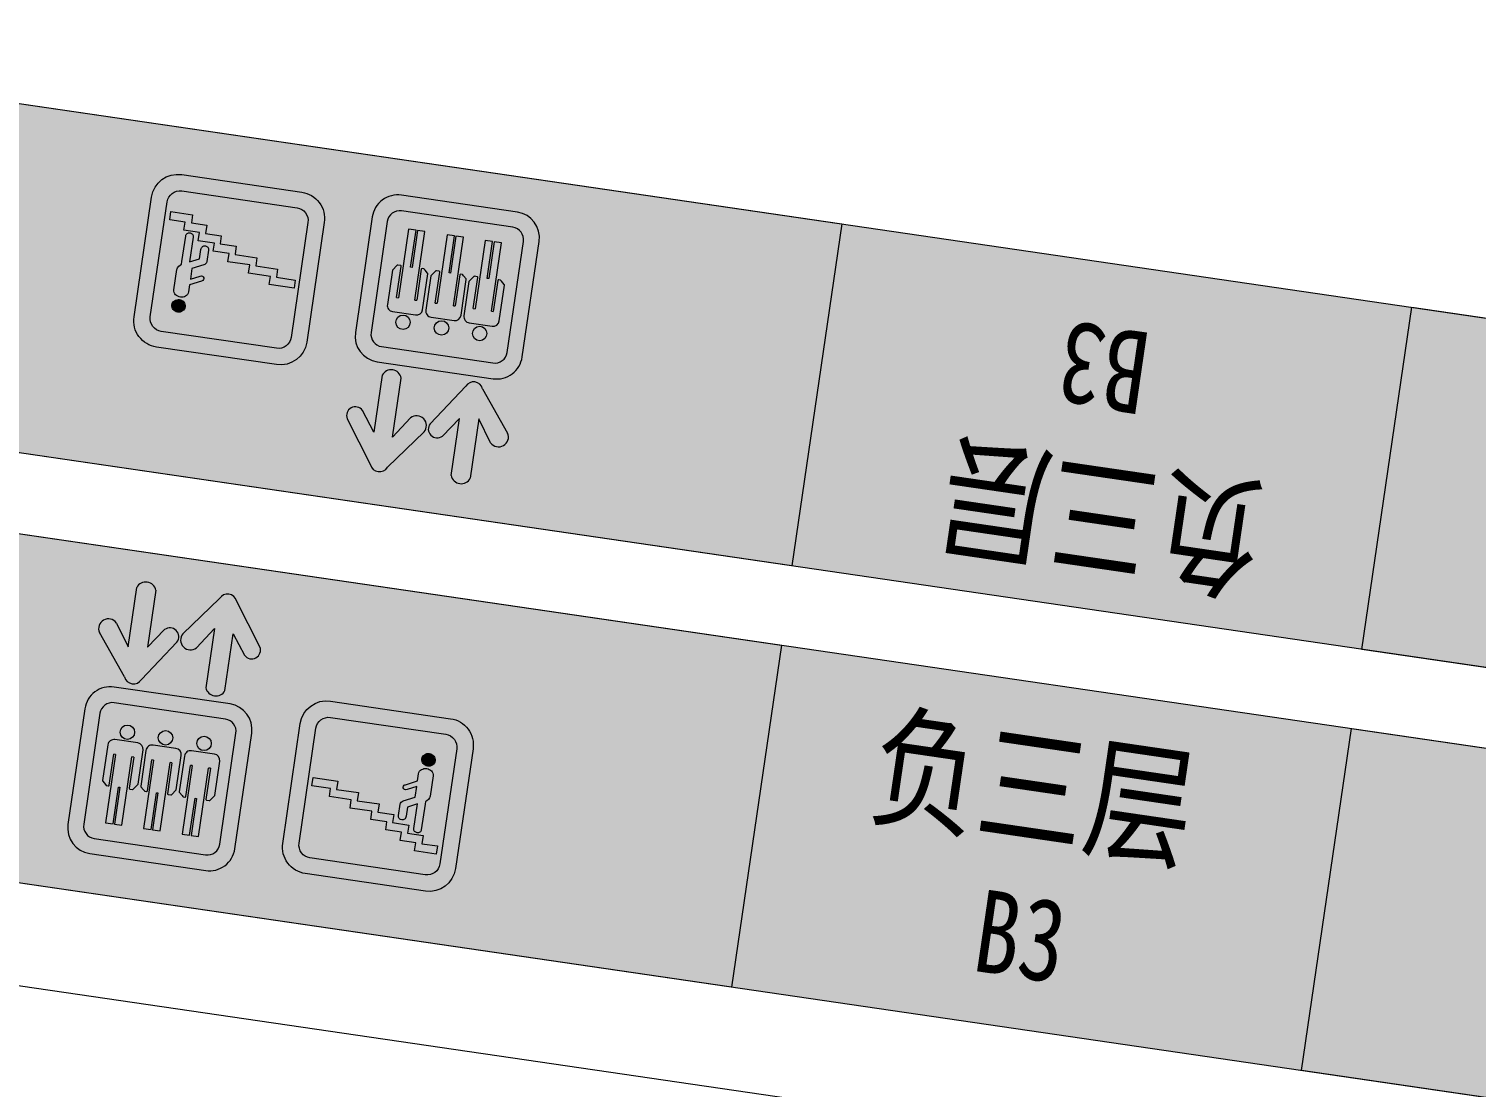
# Model space of a CAD drawing. Header units: inches. Extents: x -414268 to 632271, y -366004 to 318730.
# Drawn here: x 183890 to 198749, y 91604 to 102464 of the extents above; entities that cross this region are included whole.
import ezdxf

# ---------------------------------------------------------------- set-up
doc = ezdxf.new("R2010")
doc.units = ezdxf.units.IN
doc.header["$LTSCALE"] = 1200
doc.header["$MEASUREMENT"] = 0
doc.layers.get('0').update_dxf_attribs({"linetype": 'CONTINUOUS', "lineweight": 0})
doc.layers.add('0--灯箱字(黄底黑字)', color=7, linetype='CONTINUOUS', lineweight=0)
doc.layers.add('0-增加车位', color=6, linetype='CONTINUOUS', lineweight=0)
doc.layers.add('0-栋牌字体', color=7, linetype='CONTINUOUS', lineweight=0, true_color=0xf7f7f7)
doc.styles.add('-宋体', font='', dxfattribs={"width": 0.8})
doc.styles.get('-宋体').set_extended_font_data('SimSun')

# ---------------------------------------------------------------- blocks, each defined once
blk = doc.blocks.new('A$C27BC456A')
blk.add_hatch(color=250).paths.add_polyline_path([(14884.73986124818, 112855.557986891), (14884.7398612483, 114955.557986891), (8329.665222129555, 114955.557986891), (8329.665222129554, 112855.5579868909)])
at = {"color": 250}
blk.add_lwpolyline([(8329.665222129552, 114955.557986891), (14884.73986124829, 114955.557986891), (14884.73986124818, 112855.557986891), (8329.665222129552, 112855.5579868909), (8329.665222129552, 114955.557986891)], dxfattribs=at)
blk = doc.blocks.new('A$C744A17C1')
at = {"true_color": 0xf7f7f7}
h = blk.add_hatch(color=7, dxfattribs=at)
edge = h.paths.add_edge_path()
edge.add_line((-3036.027967695962, 95700.69936638275), (-4282.504917986342, 95700.6993662884))
edge.add_arc((-4282.504917992475, 95427.42636630207), 273.2729999863368, 89.999999998714, 180.0000000033805)
edge.add_line((-4555.777917978819, 95427.42636628594), (-4555.777917813975, 94185.20778836703))
edge.add_arc((-4282.504917798803, 94185.20778839014), 273.2730000151723, 180.000000004845, 269.9999999973897)
edge.add_line((-4282.504917811253, 93911.93478837497), (-3036.027967662085, 93911.93478839874))
edge.add_arc((-3036.027967657114, 94185.20778838589), 273.2729999871517, 269.9999999989579, 360.000000003228)
edge.add_line((-2762.754967669956, 94185.20778840128), (-2762.754967693822, 95427.42636646118))
edge.add_arc((-3036.027967666832, 95427.42636640974), 273.27299997301, 1.078538077006223e-08, 90.00000000610757)
edge = h.paths.add_edge_path(flags=16)
edge.add_line((-3060.870968115632, 95535.07936645439), (-4257.661918124184, 95535.07936650218))
edge.add_arc((-4257.661918121812, 95402.58336650326), 132.4959999989223, 90.00000000102573, 180.0000000010257)
edge.add_line((-4390.157918120734, 95402.58336650088), (-4390.157917956356, 94210.05078851104))
edge.add_arc((-4257.661917951628, 94210.05078851951), 132.4960000047276, 180.0000000036624, 269.9999999983266)
edge.add_line((-4257.661917955498, 94077.55478851478), (-3060.870967947179, 94077.55478853764))
edge.add_arc((-3060.870967934181, 94210.05078852108), 132.4959999834391, 269.9999999943792, 360.0000000077086)
edge.add_line((-2928.374967950745, 94210.05078853891), (-2928.374968114891, 95402.5833664582))
edge.add_arc((-3060.870968122284, 95402.58336644698), 132.4960000073929, 4.851705143038884e-09, 89.99999999712362)
for points in [[(-4105.775307702483, 95185.59901780682), (-4093.191785995499, 95189.3268348336), (-4081.094827414956, 95195.37593573614), (-4070.936258183443, 95203.2804008755), (-4062.716157831484, 95213.04030111353), (-4056.434022755828, 95224.1912299039), (-4052.08934933634, 95236.26885156211), (-4051.135041708476, 95249.73601779382), (-4052.116755634663, 95262.73681229903), (-4056.486909276806, 95275.26976579314), (-4062.791662051925, 95285.94331290413), (-4071.031959299231, 95295.68616647439), (-4081.207323937677, 95304.03394962067), (-4093.316810593125, 95310.05796103626), (-4105.908036448644, 95313.759728508), (-4119.465126179974, 95315.13875723894), (-4133.503442684887, 95313.7311628082), (-4146.086937904591, 95310.0033170796), (-4157.699789472972, 95303.95473898912), (-4167.857881605858, 95295.58589573058), (-4176.07797313435, 95285.82602378237), (-4182.360594149213, 95275.13944482138), (-4186.704781629727, 95262.5974733338), (-4188.143691014964, 95249.59416268383), (-4186.677366507938, 95236.12948444439), (-4182.307698770659, 95224.06089506189), (-4176.002468914026, 95212.92301254108), (-4167.76218049007, 95203.18015842151), (-4157.587301790831, 95195.29673952419), (-4145.961922130198, 95189.27220515917), (-4133.370705098263, 95185.57043713813), (-4119.329499548534, 95184.19193190591)], [(-4150.11990238633, 94529.42519890532), (-4149.627119381796, 94521.06739443877), (-4147.198756577098, 94513.64028296362), (-4143.319000463234, 94507.14339838475), (-4138.471931530861, 94501.57620250923), (-4125.87734835525, 94494.62397167491), (-4111.351055108826, 94492.31724702398), (-4097.313692784286, 94494.65355498373), (-4091.022925867466, 94497.44615649544), (-4084.733546061092, 94501.63183647174), (-4079.89801569574, 94507.2090675378), (-4076.03173301369, 94513.71398120295), (-4074.102912004921, 94521.14558704928), (-4073.143780433107, 94529.96923974363), (-4073.409211437916, 94786.29070426736), (-3975.566005341127, 94739.02821416727), (-3975.466443319223, 94642.90766297959), (-3974.488086713245, 94633.15731810404), (-3972.058778551756, 94624.80149255057), (-3968.178068257752, 94617.3759077636), (-3962.846874666517, 94611.80920641035), (-3957.032519419794, 94607.17172890124), (-3950.735444288468, 94603.92778070834), (-3936.208673960762, 94601.1567060907), (-3922.171329299919, 94603.4930145998), (-3915.880527055357, 94606.2856162488), (-3910.075784334331, 94610.93515125757), (-3904.75565221149, 94616.04852715385), (-3900.890314869001, 94623.48214061509), (-3898.477828618838, 94631.37860536999), (-3897.519191809697, 94640.66660789371), (-3897.638941903831, 94756.28987031762), (-3899.589391086716, 94769.75402574499), (-3904.925876862952, 94780.42857604545), (-3913.164742831723, 94788.77836625729), (-3922.213472441188, 94794.70326598715), (-3922.369446171797, 94794.80538847725), (-4039.101889754296, 94849.94229390075), (-4039.217787765549, 94961.8507568656), (-3945.249063278898, 94915.97730225985), (-3931.689579247963, 94912.27652424466), (-3920.071903735632, 94913.68161695023), (-3910.87873896258, 94918.79899297009), (-3904.593228902901, 94926.69948613836), (-3902.181714496808, 94935.52465123867), (-3903.644699364901, 94945.7388518333), (-3910.432604954694, 94955.48318951971), (-3915.27822494437, 94959.65733535777), (-3922.059884152026, 94963.36512443822), (-4039.278855550569, 95020.8232700668), (-4039.351956630824, 95091.40453202384), (-4040.820693118498, 95107.19094595194), (-4045.67544851813, 95120.18775516514), (-4052.949404808227, 95131.78898377655), (-4062.641139533138, 95140.60162528208), (-4073.783825813676, 95148.01970503082), (-4086.376951205893, 95153.57888623964), (-4100.41957921104, 95156.35044109734), (-4113.976686623646, 95157.7294554087), (-4128.015453705215, 95156.78622522691), (-4141.567728333292, 95153.52173987115), (-4154.633934597136, 95148.40033557524), (-4165.761698503164, 95141.42355248562), (-4175.434667611378, 95132.12651809816), (-4182.685078526265, 95120.97459971393), (-4187.997029419406, 95107.96727520748), (-4189.917695685872, 95092.64169136254), (-4189.701767394668, 94884.14834125085), (-4188.722924849484, 94873.93363212637), (-4186.29220309027, 94864.1847850999), (-4176.591818860266, 94847.0138444682), (-4163.989522695891, 94832.63200043356), (-4150.422369861859, 94821.5016373705), (-4150.394362782827, 94794.4670060108)]]:
    blk.add_hatch(color=256).paths.add_polyline_path(points)
blk.add_hatch(color=7, dxfattribs=at).paths.add_polyline_path([(-2972.607069589547, 94898.53414615076), (-3229.479971812805, 94898.09719255501), (-3229.336110325414, 94813.51894278088), (-3456.396698841709, 94813.13270141499), (-3456.252740901196, 94728.50382023354), (-3683.313339790911, 94728.1176065724), (-3683.169383667991, 94643.48864204493), (-3848.535635771113, 94643.20729399307), (-3848.391651262064, 94558.5783851212), (-4015.984025353682, 94558.29326713439), (-4015.840079232818, 94473.66434005648), (-4177.145826940774, 94473.38992084307), (-4177.00158715609, 94388.58852501128), (-4337.63411603251, 94388.31524484028), (-4337.488947727485, 94302.96531869122), (-4112.581915430259, 94304.06890598805), (-4112.725865504006, 94388.69787000655), (-3952.093359518447, 94388.9711473679), (-3952.23760118545, 94473.77254055717), (-3789.097450235975, 94474.05003136786), (-3789.24139829434, 94558.67899535972), (-3621.331052389462, 94558.96459933165), (-3621.462747673038, 94636.38460403035), (-3621.475010367576, 94643.59356330667), (-3394.41441148764, 94643.97972189655), (-3394.55836834677, 94728.60868587349), (-3167.497770679998, 94728.99490008186), (-3167.619749095524, 94813.62389573664), (-2972.62380450021, 94813.90494948352)])
at = {"color": 7, "lineweight": 0, "ltscale": 5, "true_color": 0xf7f7f7}
for points in [[(-3036.027967695962, 95700.69936638275), (-4282.504917986342, 95700.6993662884, 0.4142135623969432), (-4555.777917978819, 95427.42636628594), (-4555.777917813975, 94185.20778836703, 0.4142135623349744), (-4282.504917811253, 93911.93478837497), (-3036.027967662085, 93911.93478839874, 0.4142135623949164), (-2762.754967669956, 94185.20778840128), (-2762.754967693822, 95427.42636646118, 0.4142135623491799)], [(-3060.870968115632, 95535.07936645439), (-4257.661918124184, 95535.07936650218, 0.414213562373095), (-4390.157918120734, 95402.58336650088), (-4390.157917956356, 94210.05078851104, 0.4142135623458187), (-4257.661917955498, 94077.55478851478), (-3060.870967947179, 94077.55478853764, 0.4142135624412422), (-2928.374967950745, 94210.05078853891), (-2928.374968114891, 95402.5833664582, 0.4142135623336186)]]:
    blk.add_lwpolyline(points, format="xyb", close=True, dxfattribs=at)
at = {"color": 7, "true_color": 0xf7f7f7}
blk.add_lwpolyline([(-2972.479819925153, 94813.90515701298), (-2972.607069589547, 94898.53414615076), (-3229.479971812805, 94898.09719255501), (-3229.336110325414, 94813.51894278088), (-3456.396698841709, 94813.13270141499), (-3456.252740901196, 94728.50382023354), (-3683.313339790911, 94728.1176065724), (-3683.169383667991, 94643.48864204493), (-3848.535635771113, 94643.20729399307), (-3848.391651262064, 94558.5783851212), (-4015.984025353682, 94558.29326713439), (-4015.840079232818, 94473.66434005648), (-4177.145826940774, 94473.38992084307), (-4177.00158715609, 94388.58852501128), (-4337.63411603251, 94388.31524484028), (-4337.488947727485, 94302.96531869122), (-4112.581915430259, 94304.06890598805), (-4112.725865504006, 94388.69787000655), (-3952.093359518447, 94388.9711473679), (-3952.23760118545, 94473.77254055717), (-3789.097450235975, 94474.05003136786), (-3789.24139829434, 94558.67899535972), (-3621.331052389462, 94558.96459933165), (-3621.462747673038, 94636.38460403035), (-3621.475010367576, 94643.59356330667), (-3394.41441148764, 94643.97972189655), (-3394.55836834677, 94728.60868587349), (-3167.497770679998, 94728.99490008186), (-3167.619749095524, 94813.62389573664), (-2972.62380450021, 94813.90494948352), (-2972.607069589547, 94898.53414615075)], dxfattribs=at)
at = {"layer": '0-栋牌字体', "linetype": 'ByBlock'}
for points in [[(-4105.775307702483, 95185.59901780682), (-4093.191785995499, 95189.3268348336), (-4081.094827414956, 95195.37593573614), (-4070.936258183443, 95203.2804008755), (-4062.716157831484, 95213.04030111353), (-4056.434022755828, 95224.1912299039), (-4052.08934933634, 95236.26885156211), (-4051.135041708476, 95249.73601779382), (-4052.116755634663, 95262.73681229903), (-4056.486909276806, 95275.26976579314), (-4062.791662051925, 95285.94331290413), (-4071.031959299231, 95295.68616647439), (-4081.207323937677, 95304.03394962067), (-4093.316810593125, 95310.05796103626), (-4105.908036448644, 95313.759728508), (-4119.465126179974, 95315.13875723894), (-4133.503442684887, 95313.7311628082), (-4146.086937904591, 95310.0033170796), (-4157.699789472972, 95303.95473898912), (-4167.857881605858, 95295.58589573058), (-4176.07797313435, 95285.82602378237), (-4182.360594149213, 95275.13944482138), (-4186.704781629727, 95262.5974733338), (-4188.143691014964, 95249.59416268383), (-4186.677366507938, 95236.12948444439), (-4182.307698770659, 95224.06089506189), (-4176.002468914026, 95212.92301254108), (-4167.76218049007, 95203.18015842151), (-4157.587301790831, 95195.29673952419), (-4145.961922130198, 95189.27220515917), (-4133.370705098263, 95185.57043713813), (-4119.329499548534, 95184.19193190591)], [(-4150.11990238633, 94529.42519890532), (-4149.627119381796, 94521.06739443877), (-4147.198756577098, 94513.64028296362), (-4143.319000463234, 94507.14339838475), (-4138.471931530861, 94501.57620250923), (-4125.87734835525, 94494.62397167491), (-4111.351055108826, 94492.31724702398), (-4097.313692784286, 94494.65355498373), (-4091.022925867466, 94497.44615649544), (-4084.733546061092, 94501.63183647174), (-4079.89801569574, 94507.2090675378), (-4076.03173301369, 94513.71398120295), (-4074.102912004921, 94521.14558704928), (-4073.143780433107, 94529.96923974363), (-4073.409211437916, 94786.29070426736), (-3975.566005341127, 94739.02821416727), (-3975.466443319223, 94642.90766297959), (-3974.488086713245, 94633.15731810404), (-3972.058778551756, 94624.80149255057), (-3968.178068257752, 94617.3759077636), (-3962.846874666517, 94611.80920641035), (-3957.032519419794, 94607.17172890124), (-3950.735444288468, 94603.92778070834), (-3936.208673960762, 94601.1567060907), (-3922.171329299919, 94603.4930145998), (-3915.880527055357, 94606.2856162488), (-3910.075784334331, 94610.93515125757), (-3904.75565221149, 94616.04852715385), (-3900.890314869001, 94623.48214061509), (-3898.477828618838, 94631.37860536999), (-3897.519191809697, 94640.66660789371), (-3897.638941903831, 94756.28987031762), (-3899.589391086716, 94769.75402574499), (-3904.925876862952, 94780.42857604545), (-3913.164742831723, 94788.77836625729), (-3922.213472441188, 94794.70326598715), (-3922.369446171797, 94794.80538847725), (-4039.101889754296, 94849.94229390075), (-4039.217787765549, 94961.8507568656), (-3945.249063278898, 94915.97730225985), (-3931.689579247963, 94912.27652424466), (-3920.071903735632, 94913.68161695023), (-3910.87873896258, 94918.79899297009), (-3904.593228902901, 94926.69948613836), (-3902.181714496808, 94935.52465123867), (-3903.644699364901, 94945.7388518333), (-3910.432604954694, 94955.48318951971), (-3915.27822494437, 94959.65733535777), (-3922.059884152026, 94963.36512443822), (-4039.278855550569, 95020.8232700668), (-4039.351956630824, 95091.40453202384), (-4040.820693118498, 95107.19094595194), (-4045.67544851813, 95120.18775516514), (-4052.949404808227, 95131.78898377655), (-4062.641139533138, 95140.60162528208), (-4073.783825813676, 95148.01970503082), (-4086.376951205893, 95153.57888623964), (-4100.41957921104, 95156.35044109734), (-4113.976686623646, 95157.7294554087), (-4128.015453705215, 95156.78622522691), (-4141.567728333292, 95153.52173987115), (-4154.633934597136, 95148.40033557524), (-4165.761698503164, 95141.42355248562), (-4175.434667611378, 95132.12651809816), (-4182.685078526265, 95120.97459971393), (-4187.997029419406, 95107.96727520748), (-4189.917695685872, 95092.64169136254), (-4189.701767394668, 94884.14834125085), (-4188.722924849484, 94873.93363212637), (-4186.29220309027, 94864.1847850999), (-4176.591818860266, 94847.0138444682), (-4163.989522695891, 94832.63200043356), (-4150.422369861859, 94821.5016373705), (-4150.394362782827, 94794.4670060108)]]:
    blk.add_lwpolyline(points, close=True, dxfattribs=at)

msp = doc.modelspace()

# ---------------------------------------------------------------- hatches: boundary and pattern name
for points in [[(192236.203186755, 100463.9694660241), (180957.2664206669, 102113.5301828099), (180443.6836424603, 98601.88758572175), (191722.6204085486, 96952.32686893604)], [(191103.0168170847, 92628.98856793925), (191616.5995953443, 96140.63116509958), (180337.6628286649, 97790.19188192228), (179824.0800504279, 94278.5492847587)], [(196955.7544780435, 91773.01727113158), (207917.2208281778, 90169.8870591002), (208430.8036064101, 93681.52965626451), (197469.3372562288, 95284.6598683027)]]:
    msp.add_hatch(color=250).paths.add_polyline_path(points)
at = {"lineweight": 0, "ltscale": 5, "true_color": 0xf7f7f7}
h = msp.add_hatch(color=7, dxfattribs=at)
edge = h.paths.add_edge_path(flags=0)
edge.add_arc((188518.2751315759, 99338.43965207237), 74.02267116532015, 351.67939968533864, 711.6793996853385, ccw=False)
edge = h.paths.add_edge_path(flags=0)
edge.add_arc((188126.6631255685, 99395.71347093047), 74.02267116532015, 351.67939968533864, 711.6793996853385, ccw=False)
edge = h.paths.add_edge_path(flags=0)
edge.add_arc((187731.1031936954, 99453.56467962216), 74.02267116532015, 351.67939968533864, 711.6793996853385, ccw=False)
edge = h.paths.add_edge_path()
edge.add_line((187464.5218775276, 99048.67125697955), (188655.591688395, 98874.47558492402))
edge.add_arc((188693.7817037957, 99135.6013284495), 263.9036399967164, 621.6793996853387, 711.6793996853386)
edge.add_line((188954.907447315, 99097.41131306675), (189128.5080100037, 100284.412040465))
edge.add_arc((188867.3822664688, 100322.6020558586), 263.9036399967164, 711.6793996853386, 801.6793996853387)
edge.add_line((188905.5722818511, 100583.7277993781), (187714.5024709921, 100757.9234714926))
edge.add_arc((187676.3124557275, 100496.7977279558), 263.9036399967164, 441.6793996853385, 531.6793996853386)
edge.add_line((187415.1867122078, 100534.9877433387), (187241.5861495026, 99347.98701582255))
edge.add_arc((187502.7118929102, 99309.79700049895), 263.9036399967164, 531.6793996982746, 621.6793996853387)
edge = h.paths.add_edge_path(flags=16)
edge.add_line((187511.4060457462, 99203.45746364837), (188654.9984484393, 99036.205430611))
edge.add_arc((188673.5148195153, 99162.81185169675), 127.953279998408, 621.6793996853387, 711.6793996853386)
edge.add_line((188800.1212406156, 99144.29548060212), (188966.7781641603, 100283.8188002057))
edge.add_arc((188840.1717430467, 100302.3351713281), 127.953279998408, 711.6793996853386, 801.6793996853387)
edge.add_line((188858.6881141416, 100428.9415924283), (187715.0957114309, 100596.1936253478))
edge.add_arc((187696.5793403526, 100469.5872042452), 127.953279998408, 441.6793996853385, 531.6793996853386)
edge.add_line((187569.972919253, 100488.1035753398), (187403.3159957257, 99348.58025585422))
edge.add_arc((187529.9224168409, 99330.06388474887), 127.953279998408, 531.6793996853386, 621.6793996853387)
edge = h.paths.add_edge_path(flags=0)
edge.add_line((188640.3737647611, 99566.69686191191), (188658.4192238945, 99564.05768751133))
edge.add_line((188658.4192238261, 99564.05768751277), (188704.9802311869, 99882.42042121525))
edge.add_arc((188712.8931324869, 99881.26314801606), 7.9970799999005, 441.6793996853386, 531.6793996853385, ccw=False)
edge.add_line((188714.0504056804, 99889.17604933464), (188730.690661511, 99886.74238799744))
edge.add_arc((188729.5333883776, 99878.82948673874), 7.997079937409398, 399.7594110033832, 441.6793996853386, ccw=False)
edge.add_line((188735.6810378687, 99883.94414139542), (188743.9656303262, 99873.98632919477))
edge.add_line((188743.9656303604, 99873.98632918973), (188770.9595094056, 99841.54055926319))
edge.add_arc((188764.8118597186, 99836.42590455787), 7.997080119066278, 351.67939968533864, 399.7594106533083, ccw=False)
edge.add_line((188772.7247611719, 99835.26863134475), (188718.9692796025, 99467.71339679301))
edge.add_arc((188655.6660690429, 99476.97158239342), 63.976639999204, 621.6793996853385, 711.6793996853385, ccw=False)
edge.add_line((188646.4078834954, 99413.66837184328), (188411.0827161022, 99448.08501593719))
edge.add_arc((188420.3409017084, 99511.3882264184), 63.976639999204, 531.6793996853385, 621.6793996853385, ccw=False)
edge.add_line((188357.0376911583, 99520.6464119658), (188408.6226997586, 99873.36095240824))
edge.add_line((188408.6226997636, 99873.36095244193), (188458.7112749882, 99923.20376865898))
edge.add_arc((188464.3521406818, 99917.53508967362), 7.997079940317611, 441.6793996853386, 494.8590940006088, ccw=False)
edge.add_line((188465.5094138648, 99925.44799092502), (188492.4931111467, 99921.50158640592))
edge.add_arc((188491.3358378695, 99913.58868509937), 7.9970799999005, 351.67939968533864, 441.6793996853386, ccw=False)
edge.add_line((188499.2487391888, 99912.43141190588), (188452.6415438725, 99593.7528670494))
edge.add_line((188452.6415438721, 99593.75286704933), (188471.8318241169, 99590.94626127672))
edge.add_line((188471.8318240792, 99590.94626125654), (188574.6132289972, 100293.7181886099))
edge.add_line((188574.6132290339, 100293.7181886216), (188651.5078279759, 100282.4722433444))
edge.add_line((188651.50782804, 100282.4722433179), (188596.1677065424, 99904.08196634601))
edge.add_line((188596.1677064757, 99904.0819663557), (188610.7116094098, 99901.95489952291))
edge.add_line((188610.711609441, 99901.95489950107), (188666.0517313756, 100280.3451761682))
edge.add_line((188666.0517313805, 100280.3451762019), (188743.0978796017, 100269.077066444))
edge.add_line((188743.0978795447, 100269.0770664093), (188640.3737646548, 99566.69686189306))
edge = h.paths.add_edge_path(flags=0)
edge.add_line((188248.7618530829, 99623.97066697426), (188266.8073122163, 99621.33149257366))
edge.add_line((188266.8073121482, 99621.33149257509), (188313.3683195087, 99939.69422627767))
edge.add_arc((188321.2812208088, 99938.53695307838), 7.9970799999005, 441.6793996853386, 531.6793996853385, ccw=False)
edge.add_line((188322.4384940026, 99946.4498543971), (188339.0787498333, 99944.01619305988))
edge.add_arc((188337.9214766998, 99936.10329180113), 7.997079937409398, 399.7594110033832, 441.6793996853386, ccw=False)
edge.add_line((188344.0691263253, 99941.21794643806), (188352.3537187827, 99931.26013423741))
edge.add_line((188352.353718682, 99931.26013425224), (188379.3475977274, 99898.81436432568))
edge.add_arc((188373.1999480402, 99893.69970962041), 7.997080119066278, 351.67939968533864, 399.7594106533083, ccw=False)
edge.add_line((188381.1128494939, 99892.54243640724), (188327.3573679244, 99524.98720185553))
edge.add_arc((188264.0541573644, 99534.24538745587), 63.976639999204, 621.6793996853385, 711.6793996853385, ccw=False)
edge.add_line((188254.7959718172, 99470.94217690555), (188019.4708044239, 99505.35882099929))
edge.add_arc((188028.7289900304, 99568.66203148072), 63.976639999204, 531.6793996853385, 621.6793996853385, ccw=False)
edge.add_line((187965.42577948, 99577.92021702808), (188017.0107880803, 99930.63475747051))
edge.add_line((188017.0107880857, 99930.6347575043), (188067.0993633103, 99980.47757372135))
edge.add_arc((188072.7402290032, 99974.80889473588), 7.997079940317611, 441.6793996853386, 494.8590940006088, ccw=False)
edge.add_line((188073.8975021864, 99982.72179598743), (188100.8811994685, 99978.7753914683))
edge.add_arc((188099.723926191, 99970.86249016179), 7.9970799999005, 351.67939968533864, 441.6793996853386, ccw=False)
edge.add_line((188107.6368275097, 99969.70521696843), (188061.0296321933, 99651.02667211196))
edge.add_line((188061.0296321946, 99651.0266721118), (188080.2199124394, 99648.22006633918))
edge.add_line((188080.2199125366, 99648.22006629911), (188183.0013174546, 100350.9919936525))
edge.add_line((188183.0013173551, 100350.9919936841), (188259.895916297, 100339.7460484068))
edge.add_line((188259.8959163617, 100339.7460483802), (188204.555794864, 99961.3557714083))
edge.add_line((188204.5557947967, 99961.35577141805), (188219.0996977308, 99959.22870458529))
edge.add_line((188219.0996977627, 99959.22870456346), (188274.4398196974, 100337.6189812306))
edge.add_line((188274.4398197024, 100337.6189812641), (188351.4859679236, 100326.3508715062))
edge.add_line((188351.4859678671, 100326.3508714716), (188248.7618529771, 99623.97066695524))
edge = h.paths.add_edge_path(flags=0)
edge.add_line((187853.5871465281, 99681.76450038771), (187871.6326056614, 99679.12532598713))
edge.add_line((187871.6326057275, 99679.12532596893), (187918.1936130883, 99997.4880596714))
edge.add_arc((187926.1065143885, 99996.33078647198), 7.9970799999005, 441.6793996853386, 531.6793996853385, ccw=False)
edge.add_line((187927.2637875822, 100004.2436877909), (187943.9040434129, 100001.8100264537))
edge.add_arc((187942.7467701447, 99993.89712521463), 7.997079937409398, 399.7594110033832, 441.6793996853386, ccw=False)
edge.add_line((187948.8944197706, 99999.01177985159), (187957.1790122281, 99989.05396765094))
edge.add_line((187957.1790122615, 99989.05396764606), (187984.1728913069, 99956.6081977195))
edge.add_arc((187978.0252416201, 99951.49354301408), 7.997080119066278, 351.67939968533864, 399.7594106533083, ccw=False)
edge.add_line((187985.9381430736, 99950.33626980084), (187932.1826615041, 99582.78103524914))
edge.add_arc((187868.8794509346, 99592.03922078206), 63.976639999204, 621.6793996853385, 711.6793996853385, ccw=False)
edge.add_line((187859.6212653873, 99528.73601023195), (187624.2960979941, 99563.15265432572))
edge.add_arc((187633.5542834753, 99626.4558648942), 63.976639999204, 531.6793996853385, 621.6793996853385, ccw=False)
edge.add_line((187570.2510729253, 99635.71405044175), (187621.8360815257, 99988.42859088418))
edge.add_line((187621.8360815306, 99988.42859091776), (187671.9246567553, 100038.2714071348))
edge.add_arc((187677.5655224386, 100032.602728082), 7.997079940317611, 441.6793996853386, 494.8590940006088, ccw=False)
edge.add_line((187678.7227956225, 100040.5156293334), (187705.7064929045, 100036.5692248142))
edge.add_arc((187704.5492197612, 100028.6563234882), 7.9970799999005, 351.67939968533864, 441.6793996853386, ccw=False)
edge.add_line((187712.4621210795, 100027.4990502949), (187665.854925763, 99708.82050543843))
edge.add_line((187665.8549257644, 99708.82050543813), (187685.0452060092, 99706.01389966552))
edge.add_line((187685.0452059815, 99706.01389971262), (187787.8266108994, 100408.7858270659))
edge.add_line((187787.8266109257, 100408.7858270105), (187864.7212098676, 100397.5398817333))
edge.add_line((187864.7212098074, 100397.5398817936), (187809.3810883098, 100019.1496048217))
edge.add_line((187809.3810883773, 100019.1496048118), (187823.9249913114, 100017.022537979))
edge.add_line((187823.9249912077, 100017.022537977), (187879.2651131423, 100395.4128146442))
edge.add_line((187879.2651131375, 100395.4128146104), (187956.3112613587, 100384.1447048525))
edge.add_line((187956.3112614467, 100384.1447048654), (187853.5871465568, 99681.7645003491))
at = {"lineweight": 0, "ltscale": 5}
for points in [[(197575.3580644652, 96096.35557800031), (191722.6204028113, 96952.32687515605), (192236.2031811049, 100463.9694721481), (198088.9408427585, 99607.9981749923)], [(191616.5995999212, 96140.63117052142), (197469.3372620296, 95284.65987330391), (196955.7544836989, 91773.01727603893), (191103.0168215904, 92628.98857325649)]]:
    msp.add_hatch(color=152, dxfattribs=at).paths.add_polyline_path(points)
at = {"lineweight": 0, "ltscale": 5, "true_color": 0xf7f7f7}
for points in [[(187570.9103234979, 97965.47778782713, -0.6624751083134088), (187397.6098144678, 97990.82323689056), (187157.4807231257, 98462.99947368889, -0.8769134457514564), (187314.7368638752, 98548.76840985689), (187431.6885969656, 98326.92639126498), (187516.9761865686, 98910.08366388772, -0.710415717446655), (187712.8787174699, 98881.43263677075), (187623.9210925366, 98273.18135026592), (187808.6678827241, 98472.09687805637, -0.9042847927237261), (187947.4816434493, 98327.83981629708)], [(188805.2826369762, 98316.22206806733, -0.9042847922969277), (188630.9708639946, 98217.76006624206), (188510.9267571883, 98461.25170095288), (188421.96913212, 97853.00041446758, -0.710415717446655), (188226.0666010617, 97881.6514405065), (188311.3541904243, 98464.80871337086), (188135.7702166164, 98285.75046266722, -0.8769134475484177), (188009.6627376553, 98412.96173578648), (188374.9550844271, 98796.59421684098, -0.6624751060017849), (188548.2555933459, 98771.24876889505)], [(184614.0811160228, 96268.21905961193, -0.9042847922969277), (184788.3928890044, 96366.68106143721), (184908.4369958107, 96123.18942672637), (184997.3946208789, 96731.44071321175, -0.710415717446655), (185193.2971519373, 96702.78968717277), (185108.0095625747, 96119.6324143084), (185283.5935363825, 96298.69066501205, -0.8769134475484177), (185409.7010153437, 96171.47939189279), (185044.4086685719, 95787.8469108383, -0.6624751060017849), (184871.108159653, 95813.19235878423)], [(185848.4534295012, 96618.96333985214, -0.6624751083134088), (186021.7539385313, 96593.61789078868), (186261.8830298733, 96121.44165399039, -0.8769134457514564), (186104.6268891239, 96035.67271782234), (185987.6751560334, 96257.5147364143), (185902.3875664304, 95674.35746379153, -0.710415717446655), (185706.4850355291, 95703.00849090851), (185795.4426604624, 96311.25977741336), (185610.6958702749, 96112.3442496229, -0.9042847927237261), (185471.8821095496, 96256.60131138217)]]:
    msp.add_hatch(color=7, dxfattribs=at).paths.add_polyline_path(points)
h = msp.add_hatch(color=7, dxfattribs=at)
edge = h.paths.add_edge_path(flags=0)
edge.add_arc((184901.088621423, 95246.00147560693), 74.02267116532015, 531.6793996853386, 891.6793996853385, ccw=False)
edge = h.paths.add_edge_path(flags=0)
edge.add_arc((185292.7006274306, 95188.72765674882), 74.02267116532015, 531.6793996853386, 891.6793996853385, ccw=False)
edge = h.paths.add_edge_path(flags=0)
edge.add_arc((185688.2605593037, 95130.87644805713), 74.02267116532015, 531.6793996853386, 891.6793996853385, ccw=False)
edge = h.paths.add_edge_path()
edge.add_line((185954.8418754714, 95535.76987069973), (184763.772064604, 95709.96554275526))
edge.add_arc((184725.5820492033, 95448.83979922975), 263.9036399967164, 801.6793996853387, 891.6793996853386)
edge.add_line((184464.456305684, 95487.0298146125), (184290.8557429953, 94300.0290872143))
edge.add_arc((184551.9814865303, 94261.83907182066), 263.9036399967164, 891.6793996853386, 981.6793996853388)
edge.add_line((184513.791471148, 94000.71332830121), (185704.861282007, 93826.51765618674))
edge.add_arc((185743.0512972716, 94087.64339972346), 263.9036399967164, 621.6793996853385, 711.6793996853386)
edge.add_line((186004.1770407912, 94049.4533843406), (186177.7776034964, 95236.45411185673))
edge.add_arc((185916.6518600889, 95274.64412718033), 263.9036399967164, 711.6793996982746, 801.6793996853387)
edge = h.paths.add_edge_path(flags=16)
edge.add_line((185907.9577072528, 95380.98366403088), (184764.3653045597, 95548.23569706827))
edge.add_arc((184745.8489334838, 95421.62927598253), 127.953279998408, 801.6793996853387, 891.6793996853386)
edge.add_line((184619.2425123835, 95440.14564707715), (184452.5855888387, 94300.62232747363))
edge.add_arc((184579.1920099523, 94282.10595635112), 127.953279998408, 891.6793996853386, 981.6793996853388)
edge.add_line((184560.6756388574, 94155.49953525094), (185704.2680415681, 93988.24750233145))
edge.add_arc((185722.7844126463, 94114.85392343407), 127.953279998408, 621.6793996853385, 711.6793996853386)
edge.add_line((185849.390833746, 94096.33755233951), (186016.0477572733, 95235.86087182505))
edge.add_arc((185889.441336158, 95254.37724293044), 127.953279998408, 711.6793996853386, 801.6793996853387)
edge = h.paths.add_edge_path(flags=0)
edge.add_line((184778.989988238, 95017.74426576737), (184760.9445291047, 95020.38344016793))
edge.add_line((184760.944529173, 95020.38344016651), (184714.3835218122, 94702.02070646404))
edge.add_arc((184706.4706205121, 94703.17797966322), 7.9970799999005, 621.6793996853386, 711.6793996853385, ccw=False)
edge.add_line((184705.3133473187, 94695.26507834464), (184688.6730914881, 94697.69873968183))
edge.add_arc((184689.8303646214, 94705.61164094054), 7.997079937409398, 579.7594110033832, 621.6793996853386, ccw=False)
edge.add_line((184683.6827151303, 94700.49698628386), (184675.3981226728, 94710.45479848451))
edge.add_line((184675.3981226387, 94710.45479848955), (184648.4042435935, 94742.90056841611))
edge.add_arc((184654.5518932804, 94748.01522312142), 7.997080119066278, 531.6793996853386, 579.7594106533084, ccw=False)
edge.add_line((184646.6389918271, 94749.17249633453), (184700.3944733966, 95116.72773088625))
edge.add_arc((184763.697683956, 95107.46954528586), 63.976639999204, 801.6793996853385, 891.6793996853385, ccw=False)
edge.add_line((184772.9558695036, 95170.77275583599), (185008.2810368968, 95136.35611174209))
edge.add_arc((184999.0228512905, 95073.0529012609), 63.976639999204, 711.6793996853385, 801.6793996853385, ccw=False)
edge.add_line((185062.3260618408, 95063.79471571348), (185010.7410532405, 94711.08017527102))
edge.add_line((185010.7410532355, 94711.08017523735), (184960.6524780109, 94661.2373590203))
edge.add_arc((184955.0116123173, 94666.90603800566), 7.997079940317611, 621.6793996853386, 674.8590940006087, ccw=False)
edge.add_line((184953.8543391342, 94658.99313675426), (184926.8706418523, 94662.93954127337))
edge.add_arc((184928.0279151296, 94670.8524425799), 7.9970799999005, 531.6793996853386, 621.6793996853386, ccw=False)
edge.add_line((184920.1150138102, 94672.0097157734), (184966.7222091266, 94990.68826062989))
edge.add_line((184966.7222091268, 94990.68826062995), (184947.5319288819, 94993.49486640256))
edge.add_line((184947.5319289197, 94993.49486642276), (184844.7505240018, 94290.72293906941))
edge.add_line((184844.750523965, 94290.72293905765), (184767.8559250231, 94301.9688843349))
edge.add_line((184767.8559249589, 94301.96888436138), (184823.1960464566, 94680.35916133327))
edge.add_line((184823.1960465233, 94680.35916132358), (184808.652143589, 94682.48622815637))
edge.add_line((184808.652143558, 94682.48622817823), (184753.3120216235, 94304.09595151109))
edge.add_line((184753.3120216185, 94304.09595147741), (184676.2658733972, 94315.3640612353))
edge.add_line((184676.2658734543, 94315.36406126994), (184778.9899883441, 95017.74426578623))
edge = h.paths.add_edge_path(flags=0)
edge.add_line((185170.6018999161, 94960.47046070502), (185152.5564407827, 94963.10963510562))
edge.add_line((185152.5564408508, 94963.10963510419), (185105.9954334903, 94644.74690140161))
edge.add_arc((185098.0825321903, 94645.9041746009), 7.9970799999005, 621.6793996853386, 711.6793996853385, ccw=False)
edge.add_line((185096.9252589964, 94637.99127328218), (185080.2850031657, 94640.4249346194))
edge.add_arc((185081.4422762992, 94648.33783587816), 7.997079937409398, 579.7594110033832, 621.6793996853386, ccw=False)
edge.add_line((185075.2946266737, 94643.22318124122), (185067.0100342161, 94653.18099344187))
edge.add_line((185067.0100343169, 94653.18099342706), (185040.0161552716, 94685.62676335362))
edge.add_arc((185046.1638049588, 94690.7414180589), 7.997080119066278, 531.6793996853386, 579.7594106533084, ccw=False)
edge.add_line((185038.2509035051, 94691.89869127204), (185092.0063850747, 95059.45392582373))
edge.add_arc((185155.3095956346, 95050.19574022343), 63.976639999204, 801.6793996853385, 891.6793996853385, ccw=False)
edge.add_line((185164.5677811818, 95113.49895077373), (185399.8929485751, 95079.08230667998))
edge.add_arc((185390.6347629685, 95015.77909619856), 63.976639999204, 711.6793996853385, 801.6793996853385, ccw=False)
edge.add_line((185453.937973519, 95006.52091065122), (185402.3529649187, 94653.80637020877))
edge.add_line((185402.3529649134, 94653.80637017498), (185352.2643896887, 94603.96355395793))
edge.add_arc((185346.6235239959, 94609.6322329434), 7.997079940317611, 621.6793996853386, 674.8590940006087, ccw=False)
edge.add_line((185345.4662508125, 94601.71933169186), (185318.4825535305, 94605.66573621097))
edge.add_arc((185319.639826808, 94613.5786375175), 7.9970799999005, 531.6793996853386, 621.6793996853386, ccw=False)
edge.add_line((185311.7269254893, 94614.73591071085), (185358.3341208057, 94933.41445556734))
edge.add_line((185358.3341208044, 94933.41445556752), (185339.1438405596, 94936.22106134013))
edge.add_line((185339.1438404624, 94936.22106138017), (185236.3624355445, 94233.44913402683))
edge.add_line((185236.3624356438, 94233.44913399522), (185159.4678367019, 94244.69507927247))
edge.add_line((185159.4678366374, 94244.69507929907), (185214.807958135, 94623.08535627098))
edge.add_line((185214.8079582023, 94623.0853562612), (185200.2640552682, 94625.21242309397))
edge.add_line((185200.2640552364, 94625.21242311582), (185144.9239333017, 94246.82214644871))
edge.add_line((185144.9239332966, 94246.82214641516), (185067.8777850754, 94258.09025617305))
edge.add_line((185067.877785132, 94258.09025620765), (185170.601900022, 94960.47046072403))
edge = h.paths.add_edge_path(flags=0)
edge.add_line((185565.7766064709, 94902.67662729157), (185547.7311473376, 94905.31580169217))
edge.add_line((185547.7311472716, 94905.31580171036), (185501.1701399108, 94586.95306800786))
edge.add_arc((185493.2572386105, 94588.1103412073), 7.9970799999005, 621.6793996853386, 711.6793996853385, ccw=False)
edge.add_line((185492.0999654169, 94580.19743988838), (185475.4597095863, 94582.63110122559))
edge.add_arc((185476.6169828542, 94590.54400246465), 7.997079937409398, 579.7594110033832, 621.6793996853386, ccw=False)
edge.add_line((185470.4693332284, 94585.42934782768), (185462.1847407709, 94595.38716002833))
edge.add_line((185462.1847407375, 94595.38716003322), (185435.1908616921, 94627.83292995978))
edge.add_arc((185441.338511379, 94632.94758466518), 7.997080119066278, 531.6793996853386, 579.7594106533084, ccw=False)
edge.add_line((185433.4256099254, 94634.10485787844), (185487.1810914949, 95001.66009243013))
edge.add_arc((185550.4843020644, 94992.40190689723), 63.976639999204, 801.6793996853385, 891.6793996853385, ccw=False)
edge.add_line((185559.7424876116, 95055.70511744733), (185795.0676550049, 95021.28847335355))
edge.add_arc((185785.8094695237, 94957.98526278508), 63.976639999204, 711.6793996853385, 801.6793996853385, ccw=False)
edge.add_line((185849.1126800737, 94948.72707723753), (185797.5276714734, 94596.01253679508))
edge.add_line((185797.5276714683, 94596.01253676153), (185747.4390962437, 94546.16972054448))
edge.add_arc((185741.7982305604, 94551.8383995973), 7.997079940317611, 621.6793996853386, 674.8590940006087, ccw=False)
edge.add_line((185740.6409573765, 94543.92549834593), (185713.6572600945, 94547.8719028651))
edge.add_arc((185714.8145332377, 94555.78480419112), 7.9970799999005, 531.6793996853386, 621.6793996853386, ccw=False)
edge.add_line((185706.9016319195, 94556.94207738439), (185753.5088272359, 94875.62062224085))
edge.add_line((185753.5088272346, 94875.62062224117), (185734.3185469897, 94878.42722801378))
edge.add_line((185734.3185470175, 94878.42722796663), (185631.5371420996, 94175.65530061338))
edge.add_line((185631.5371420734, 94175.65530066873), (185554.6425431315, 94186.90124594598))
edge.add_line((185554.6425431917, 94186.90124588567), (185609.9826646893, 94565.29152285759))
edge.add_line((185609.9826646218, 94565.29152286751), (185595.4387616876, 94567.4185897003))
edge.add_line((185595.4387617913, 94567.41858970225), (185540.0986398567, 94189.02831303512))
edge.add_line((185540.0986398615, 94189.02831306885), (185463.0524916403, 94200.29642282674))
edge.add_line((185463.0524915522, 94200.29642281384), (185565.7766064421, 94902.67662733016))

# ---------------------------------------------------------------- linework, layer by layer
at = {"color": 7, "lineweight": 0, "ltscale": 5, "true_color": 0xf7f7f7}
for p, q in [((187787.8266108651, 100408.785827071), (187685.0452059473, 99706.01389971763)), ((187864.7212098075, 100397.5398817936), (187787.8266108651, 100408.785827071)), ((187809.3810883096, 100019.1496048216), (187864.7212098075, 100397.5398817936)), ((187879.2651131785, 100395.412814656), (187823.9249912442, 100017.022537989)), ((187853.58714651, 99681.7645003818), (187956.3112613997, 100384.1447048981)), ((187956.3112613997, 100384.1447048981), (187879.2651131785, 100395.412814656)), ((188183.0013173735, 100350.99199369), (188080.2199124558, 99648.22006633677)), ((188259.8959163158, 100339.7460484127), (188183.0013173735, 100350.99199369)), ((188204.5557948183, 99961.35577144078), (188259.8959163158, 100339.7460484127)), ((188274.4398196864, 100337.6189812753), (188219.0996977517, 99959.2287046081)), ((188248.7618530178, 99623.97066700103), (188351.4859679078, 100326.3508715173)), ((188351.4859679078, 100326.3508715173), (188274.4398196864, 100337.6189812753)), ((188574.6132290344, 100293.7181886303), (188471.8318241167, 99590.94626127685)), ((188651.5078279765, 100282.4722433529), (188574.6132290344, 100293.7181886303)), ((188596.1677064787, 99904.08196638108), (188651.5078279765, 100282.4722433529)), ((188666.0517313479, 100280.3451762153), (188610.7116094133, 99901.95489954812)), ((188640.3737646791, 99566.6968619412), (188743.0978795692, 100269.0770664574)), ((188743.0978795692, 100269.0770664574), (188666.0517313479, 100280.3451762153)), ((187671.924656737, 100038.2714071288), (187621.8360815121, 99988.42859091194)), ((187665.8549257026, 99708.8205054903), (187712.4621210186, 100027.4990503467)), ((187705.7064928938, 100036.5692248588), (187678.7227956117, 100040.515629378)), ((187823.9249912442, 100017.022537989), (187809.3810883096, 100019.1496048216)), ((187943.9040433469, 100001.810026472), (187927.2637875155, 100004.2436878092)), ((187621.8360815121, 99988.42859091194), (187570.2510729122, 99635.71405046931)), ((187918.1936130033, 99997.48805968385), (187871.6326056433, 99679.1253259813)), ((187932.1826614057, 99582.78103528073), (187985.9381429748, 99950.33626983267)), ((187957.1790121956, 99989.05396766425), (187948.8944197377, 99999.01177986487)), ((187984.1728912402, 99956.60819773778), (187957.1790121956, 99989.05396766425)), ((188017.0107880203, 99930.63475753099), (187965.4257794201, 99577.92021708854)), ((188067.0993632454, 99980.47757374801), (188017.0107880203, 99930.63475753099)), ((188061.0296322107, 99651.02667210938), (188107.6368275267, 99969.70521696599)), ((188100.881199401, 99978.77539147818), (188073.8975021196, 99982.72179599723)), ((188219.0996977517, 99959.2287046081), (188204.5557948183, 99961.35577144078)), ((188313.3683195117, 99939.69422630302), (188266.8073121515, 99621.33149260041)), ((188339.0787498549, 99944.01619309114), (188322.4384940238, 99946.44985442843)), ((188327.3573679138, 99524.98720189993), (188381.1128494833, 99892.54243645171)), ((188352.3537187038, 99931.26013428342), (188344.0691262462, 99941.21794648413)), ((188379.3475977491, 99898.81436435683), (188352.3537187038, 99931.26013428342)), ((188408.6226996817, 99873.36095247112), (188357.0376910815, 99520.64641202868)), ((188458.7112749071, 99923.20376868806), (188408.6226996817, 99873.36095247112)), ((188452.6415438721, 99593.75286704933), (188499.2487391888, 99912.43141190588)), ((188492.4931110627, 99921.5015864182), (188465.5094137807, 99925.4479909373)), ((188610.7116094133, 99901.95489954812), (188596.1677064787, 99904.08196638108)), ((188704.9802311735, 99882.42042124298), (188658.4192238133, 99564.05768754041)), ((188730.6906615157, 99886.7423880313), (188714.0504056854, 99889.17604936841)), ((188743.9656303647, 99873.9863292235), (188735.681037907, 99883.94414142417)), ((188770.95950941, 99841.54055929705), (188743.9656303647, 99873.9863292235)), ((187665.8549257026, 99708.8205054903), (187685.0452059473, 99706.01389971763)), ((188718.9692795753, 99467.71339684002), (188772.7247611442, 99835.26863139181)), ((187624.2960979149, 99563.15265437178), (187859.6212653082, 99528.736010278)), ((187853.58714651, 99681.7645003818), (187871.6326056433, 99679.1253259813)), ((188061.0296322107, 99651.02667210938), (188080.2199124558, 99648.22006633677)), ((188248.7618530178, 99623.97066700103), (188266.8073121515, 99621.33149260041)), ((188452.6415438721, 99593.75286704933), (188471.8318241167, 99590.94626127685)), ((188640.3737646791, 99566.6968619412), (188658.4192238133, 99564.05768754041)), ((188019.4708044232, 99505.35882099089), (188254.7959718165, 99470.94217689717)), ((188411.0827160843, 99448.08501593114), (188646.4078834777, 99413.66837183727)), ((184700.3944734235, 95116.72773083931), (184646.6389918549, 94749.17249628747)), ((185008.2810369147, 95136.35611174811), (184772.9558695214, 95170.77275584202)), ((185399.8929485759, 95079.08230668839), (185164.5677811824, 95113.49895078212)), ((184778.9899883198, 95017.74426573809), (184676.2658734299, 94315.36406122183)), ((184714.3835218255, 94702.0207064363), (184760.9445291858, 95020.38344013886)), ((184778.9899883198, 95017.74426573809), (184760.9445291858, 95020.38344013886)), ((184844.7505239646, 94290.72293904904), (184947.5319288824, 94993.49486640238)), ((184966.7222091268, 94990.68826062995), (184920.1150138102, 94672.0097157734)), ((184966.7222091268, 94990.68826062995), (184947.5319288824, 94993.49486640238)), ((185010.7410533172, 94711.08017520816), (185062.3260619174, 95063.79471565061)), ((185092.0063850852, 95059.45392577935), (185038.2509035158, 94691.89869122757)), ((185170.6018999812, 94960.47046067825), (185067.8777850912, 94258.09025616199)), ((185105.9954334873, 94644.74690137626), (185152.5564408476, 94963.10963507887)), ((185170.6018999812, 94960.47046067825), (185152.5564408476, 94963.10963507887)), ((185402.3529649788, 94653.80637014829), (185453.9379735789, 95006.52091059074)), ((185487.1810915932, 95001.66009239855), (185433.4256100242, 94634.10485784663)), ((185795.0676550842, 95021.2884733075), (185559.7424876909, 95055.70511740129)), ((185236.3624356255, 94233.44913398926), (185339.1438405431, 94936.22106134251)), ((185358.3341207884, 94933.4144555699), (185311.7269254722, 94614.73591071332)), ((185358.3341207884, 94933.4144555699), (185339.1438405431, 94936.22106134251)), ((185565.776606489, 94902.67662729748), (185463.0524915993, 94200.29642278116)), ((185501.1701399957, 94586.95306799546), (185547.7311473557, 94905.31580169799)), ((185565.776606489, 94902.67662729748), (185547.7311473557, 94905.31580169799)), ((185631.5371421339, 94175.65530060828), (185734.3185470516, 94878.42722796166)), ((185753.5088272963, 94875.62062218899), (185706.9016319803, 94556.94207733264)), ((185753.5088272963, 94875.62062218899), (185734.3185470516, 94878.42722796166)), ((185797.527671487, 94596.01253676735), (185849.1126800869, 94948.72707720997)), ((184648.404243589, 94742.90056838223), (184675.3981226343, 94710.45479845579)), ((184675.3981226343, 94710.45479845579), (184683.682715092, 94700.49698625511)), ((184688.6730914832, 94697.69873964798), (184705.3133473136, 94695.26507831088)), ((184753.3120216512, 94304.09595146397), (184808.6521435856, 94682.4862281312)), ((184823.1960465201, 94680.35916129823), (184767.8559250226, 94301.96888432634)), ((184808.6521435856, 94682.4862281312), (184823.1960465201, 94680.35916129823)), ((184926.8706419363, 94662.93954126106), (184953.8543392182, 94658.99313674198)), ((184960.6524780919, 94661.2373589912), (185010.7410533172, 94711.08017520816)), ((185040.0161552498, 94685.62676332245), (185067.0100342952, 94653.18099339586)), ((185067.0100342952, 94653.18099339586), (185075.2946267528, 94643.22318119515)), ((185352.2643897536, 94603.96355393124), (185402.3529649788, 94653.80637014829)), ((185080.2850031442, 94640.42493458811), (185096.9252589751, 94637.99127325087)), ((185144.9239333126, 94246.82214640401), (185200.2640552472, 94625.21242307118)), ((185214.8079581807, 94623.0853562385), (185159.4678366833, 94244.69507926659)), ((185200.2640552472, 94625.21242307118), (185214.8079581807, 94623.0853562385)), ((185318.4825535979, 94605.6657362011), (185345.4662508795, 94601.71933168205)), ((185435.1908617588, 94627.8329299415), (185462.1847408034, 94595.38716001503)), ((185462.1847408034, 94595.38716001503), (185470.4693332613, 94585.42934781441)), ((185475.4597096521, 94582.63110120728), (185492.0999654834, 94580.19743987007)), ((185540.0986398206, 94189.02831302324), (185595.4387617548, 94567.41858969026)), ((185609.9826646895, 94565.29152285765), (185554.6425431916, 94186.90124588567)), ((185595.4387617548, 94567.41858969026), (185609.9826646895, 94565.29152285765)), ((185713.6572601052, 94547.87190282045), (185740.6409573874, 94543.92549830128)), ((185747.439096262, 94546.16972055045), (185797.527671487, 94596.01253676735)), ((184676.2658734299, 94315.36406122183), (184753.3120216512, 94304.09595146397)), ((184767.8559250226, 94301.96888432634), (184844.7505239646, 94290.72293904904)), ((185067.8777850912, 94258.09025616199), (185144.9239333126, 94246.82214640401)), ((185159.4678366833, 94244.69507926659), (185236.3624356255, 94233.44913398926)), ((185463.0524915993, 94200.29642278116), (185540.0986398206, 94189.02831302324)), ((185554.6425431916, 94186.90124588567), (185631.5371421339, 94175.65530060828))]:
    msp.add_line(p, q, dxfattribs=at)
at = {"color": 6}
msp.add_lwpolyline([(164713.3031520977, 113366.3684827256), (178787.9071876241, 111307.9374085104), (176220.321149713, 93751.96613338584), (207766.3517578783, 89138.31380554184)], dxfattribs=at)
at = {"color": 250}
for points in [[(208536.8244192171, 94493.22536025743), (180443.6836424843, 98601.88758571827), (180957.2664206669, 102113.5301828099), (209050.4071974002, 98004.86795734908), (208536.8244192171, 94493.22536025748)], [(191722.6204075056, 96952.32686932871), (180443.6836414046, 98601.88758602524), (180957.2664195839, 102113.5301831173), (192236.2031856852, 100463.9694664208), (191722.6204075056, 96952.32686932871)], [(191722.6204075055, 96952.3268693287), (180443.6836414046, 98601.88758602526), (180957.2664195839, 102113.5301831173), (192236.2031856849, 100463.9694664208), (191722.6204075055, 96952.3268693287)], [(180337.6628291019, 97790.19188216195), (208430.8036064103, 93681.52965626451), (207917.220828173, 90169.88705910098), (179824.0800508651, 94278.54928499831), (180337.6628291021, 97790.19188216189)], [(180337.6628286649, 97790.19188192228), (191616.599595345, 96140.63116509942), (191103.0168171076, 92628.988567936), (179824.0800504278, 94278.54928475872), (180337.6628286649, 97790.19188192228)], [(197469.3372572282, 95284.65986801856), (208430.8036074098, 93681.5296559803), (207917.220829177, 90169.887058816), (196955.7544790429, 91773.01727084741), (197469.3372572282, 95284.65986801856)], [(197469.337256229, 95284.65986830274), (208430.8036064101, 93681.52965626451), (207917.2208281778, 90169.8870591002), (196955.7544780435, 91773.01727113158), (197469.337256229, 95284.65986830274)]]:
    msp.add_lwpolyline(points, dxfattribs=at)
at = {"color": 7, "lineweight": 0, "ltscale": 5, "true_color": 0xf7f7f7}
for points in [[(187464.5218775261, 99048.67125697112), (188655.5916884114, 98874.4755849217, 0.4142135623969432), (188954.9074473141, 99097.41131305826), (189128.5080099864, 100284.4120404674, 0.4142135623349744), (188905.5722818497, 100583.7277993696), (187714.502471109, 100757.9234714669, 0.4142135623949164), (187415.1867122065, 100534.9877433303), (187241.5861493797, 99347.98701580611, 0.4142135623491799)], [(187511.4060457454, 99203.45746363993), (188654.998448429, 99036.20543065548, 0.414213562373095), (188800.1212406243, 99144.29548066117), (188966.7781641458, 100283.8188002249, 0.4142135623458187), (188858.6881141404, 100428.94159242), (187715.0957114471, 100596.193625337, 0.4142135624412422), (187569.9729192517, 100488.1035753314), (187403.3159957397, 99348.58025583491, 0.4142135623336186)], [(185954.8418754729, 95535.76987070814), (184763.7720645877, 95709.96554275756, 0.4142135623969432), (184464.4563056848, 95487.02981462103), (184290.8557430125, 94300.02908721194, 0.4142135623349744), (184513.7914711492, 94000.71332830968), (185704.8612818901, 93826.51765621238, 0.4142135623949164), (186004.1770407924, 94049.45338434895), (186177.7776036194, 95236.45411187317, 0.4142135623491799)], [(185907.9577072536, 95380.98366403932), (184764.36530457, 95548.2356970238, 0.414213562373095), (184619.2425123747, 95440.1456470181), (184452.5855888531, 94300.62232745436, 0.4142135623458187), (184560.6756388588, 94155.4995352593), (185704.268041552, 93988.2475023423, 0.4142135624412422), (185849.3908337473, 94096.33755234792), (186016.0477572593, 95235.86087184437, 0.4142135623336186)]]:
    msp.add_lwpolyline(points, format="xyb", close=True, dxfattribs=at)
for centre in [(187731.1031936508, 99453.56467967157), (188126.663125541, 99395.7134709775), (188518.2751315317, 99338.43965212177), (184901.0886214674, 95246.00147555754), (185292.700627458, 95188.72765670178), (185688.2605593482, 95130.87644800771)]:
    msp.add_circle(centre, 74.02267116532015, dxfattribs=at)
for centre, radius, start, end in [((187677.5655224275, 100032.6027281181), 7.997079940317611, 81.6793996874436, 134.8590940833961), ((187704.5492197007, 100028.65632354), 7.9970799999005, 351.6793996857936, 81.6793996874436), ((187926.1065143224, 99996.3307864905), 7.9970799999005, 81.6793996874436, 171.6793996857936), ((187942.746770162, 99993.89712521221), 7.997079937409398, 39.75941082915411, 81.6793996874436), ((187978.0252415381, 99951.49354304321), 7.997080119066278, 351.6793996857936, 39.75941082915411), ((188072.7402289346, 99974.80889473742), 7.997079940317611, 81.6793996874436, 134.8590940833961), ((188099.7239262076, 99970.86249015937), 7.9970799999005, 351.6793996857936, 81.6793996874436), ((188321.2812208309, 99938.53695310967), 7.9970799999005, 81.6793996874436, 171.6793996857936), ((188337.9214766698, 99936.10329183136), 7.997079937409398, 39.75941082915411, 81.6793996874436), ((188373.1999480462, 99893.69970966235), 7.997080119066278, 351.6793996857936, 39.75941082915411), ((188464.3521405961, 99917.53508967749), 7.997079940317611, 81.6793996874436, 134.8590940833961), ((188491.3358378695, 99913.58868509937), 7.9970799999005, 351.6793996857936, 81.6793996874436), ((188712.8931324917, 99881.26314804974), 7.9970799999005, 81.6793996874436, 171.6793996857936), ((188729.5333883309, 99878.82948677146), 7.997079937409398, 39.75941082915411, 81.6793996874436), ((188764.8118597079, 99836.42590460248), 7.997080119066278, 351.6793996857936, 39.75941082915411), ((187633.5542834625, 99626.45586492188), 63.976639999204, 171.6793996857936, 261.6793996874436), ((187868.8794508555, 99592.03922082818), 63.976639999204, 261.6793996874436, 351.6793996857936), ((188028.7289899701, 99568.66203154114), 63.976639999204, 171.6793996857936, 261.6793996874436), ((188264.0541573633, 99534.2453874473), 63.976639999204, 261.6793996874436, 351.6793996857936), ((188420.3409016317, 99511.38822648115), 63.976639999204, 171.6793996857936, 261.6793996874436), ((188655.6660690248, 99476.9715823874), 63.976639999204, 261.6793996874436, 351.6793996857936), ((184763.6976839743, 95107.46954529188), 63.976639999204, 81.6793996873197, 171.6793996874432), ((184999.0228513672, 95073.05290119813), 63.976639999204, 351.6793996874432, 81.6793996873197), ((185155.3095956357, 95050.19574023198), 63.976639999204, 81.6793996873197, 171.6793996874432), ((185390.634763029, 95015.77909613814), 63.976639999204, 351.6793996874432, 81.6793996873197), ((185550.4843021436, 94992.4019068511), 63.976639999204, 81.6793996873197, 171.6793996874432), ((185785.8094695366, 94957.9852627574), 63.976639999204, 351.6793996874432, 81.6793996873197), ((184654.5518932911, 94748.0152230768), 7.997080119066278, 171.6793996874432, 219.7594108278713), ((184689.8303646679, 94705.61164090782), 7.997079937409398, 219.7594108278713, 261.6793996873197), ((184706.4706205074, 94703.17797962952), 7.9970799999005, 261.6793996873197, 351.6793996874432), ((184928.0279151296, 94670.8524425799), 7.9970799999005, 171.6793996874432, 261.6793996873197), ((184955.0116124029, 94666.90603800179), 7.997079940317611, 261.6793996873197, 314.8590940839857), ((185046.1638049529, 94690.74141801693), 7.997080119066278, 171.6793996874432, 219.7594108278713), ((185081.4422763292, 94648.33783584792), 7.997079937409398, 219.7594108278713, 261.6793996873197), ((185098.0825321681, 94645.90417456962), 7.9970799999005, 261.6793996873197, 351.6793996874432), ((185319.6398267915, 94613.57863751988), 7.9970799999005, 171.6793996874432, 261.6793996873197), ((185346.6235240644, 94609.63223294186), 7.997079940317611, 261.6793996873197, 314.8590940839857), ((185441.3385114609, 94632.94758463607), 7.997080119066278, 171.6793996874432, 219.7594108278713), ((185476.6169828371, 94590.54400246707), 7.997079937409398, 219.7594108278713, 261.6793996873197), ((185493.2572386766, 94588.11034118879), 7.9970799999005, 261.6793996873197, 351.6793996874432), ((185714.8145332983, 94555.78480413932), 7.9970799999005, 171.6793996874432, 261.6793996873197), ((185741.7982305716, 94551.83839956115), 7.997079940317611, 261.6793996873197, 314.8590940839857)]:
    msp.add_arc(centre, radius, start, end, dxfattribs=at)
at = {"layer": '0-增加车位', "color": 7, "lineweight": 0, "ltscale": 5, "true_color": 0xf7f7f7}
for points in [[(187516.9761865773, 98910.08366394675), (187431.6885970798, 98326.92639110194)], [(187808.6678825588, 98472.09687786562), (187623.921092401, 98273.18135027723), (187712.8787175277, 98881.43263716674)], [(188009.6627374605, 98412.96173539355), (188374.9550846005, 98796.59421708237)], [(188548.25559343, 98771.24876852997), (188548.2555935647, 98771.2487685103), (188805.4344014921, 98315.95339249578), (188805.4068861443, 98315.93790601796)], [(187431.6885970798, 98326.92639110194), (187314.7368638734, 98548.76840984852)], [(187157.4807230192, 98462.99947390234), (187397.6098146863, 97990.82323650585)], [(188311.3541906066, 98464.80871367973), (188135.7702166151, 98285.75046265882)], [(188226.0666011099, 97881.65144083483), (188311.3541906066, 98464.80871367973)], [(188630.9708638979, 98217.76006652287), (188510.9267571961, 98461.25170101179), (188421.9691320594, 97853.0004140549)], [(187570.9103235172, 97965.4777879533), (187570.9103236514, 97965.47778793366), (187947.7039945558, 98328.05377745436), (187947.6820666144, 98328.0764950844)], [(184788.3928891011, 96366.68106115641), (184908.4369958028, 96123.1894266675), (184997.3946209394, 96731.44071362438)], [(185193.2971518892, 96702.78968684442), (185108.0095623925, 96119.63241399953)], [(185848.4534294818, 96618.96333972595), (185848.4534293475, 96618.96333974562), (185471.6597584431, 96256.38735022489), (185471.6816863845, 96256.36463259486)], [(186261.8830299799, 96121.44165377694), (186021.7539383126, 96593.61789117343)], [(185108.0095623925, 96119.63241399953), (185283.5935363838, 96298.69066502046)], [(185610.69587044, 96112.34424981364), (185795.442660598, 96311.25977740204), (185706.4850354714, 95703.00849051253)], [(184871.108159569, 95813.19235914931), (184871.1081594342, 95813.19235916898), (184613.9293515069, 96268.4877351835), (184613.9568668546, 96268.50322166135)], [(185409.7010155384, 96171.47939228572), (185044.4086683985, 95787.84691059688)], [(185902.3875664216, 95674.35746373254), (185987.6751559191, 96257.51473657734)], [(185987.6751559191, 96257.51473657734), (186104.6268891257, 96035.67271783075)]]:
    msp.add_lwpolyline(points, dxfattribs=at)
for centre, radius, start, end in [((187609.9335006381, 98861.6118104546), 104.835980614343, 10.89823047836568, 152.4605688939276), ((188456.2383414412, 98747.22443539694), 95.10175198039325, 14.63243554991323, 148.7263636140535), ((187241.7577491475, 98495.52666081904), 90.3362332225548, 36.11253653896523, 201.1043721665985), ((187870.8055952588, 98392.97346939967), 100.6062081652747, 319.6532494330311, 128.1434878618877), ((188081.0949282537, 98357.66185171535), 90.3362332225548, 142.2544272129502, 307.2462628299182), ((188713.1652128985, 98275.77470353417), 100.6062081652747, 215.2153115060454, 23.70554993125336), ((187489.6270663371, 98014.84756967975), 95.10175198039325, 194.6324357570062, 328.7263638191047), ((188329.0118178395, 97901.4722676308), 104.835980614343, 190.8982304783657, 332.4605688939276), ((185090.3519351594, 96682.96886004848), 104.835980614343, 10.89823047836585, 152.4605688939251), ((185929.7366866619, 96569.5935579995), 95.10175198039325, 14.63243575700649, 148.7263638191019), ((184706.1985401005, 96308.66642414508), 100.6062081652747, 35.21531150672579, 203.7055499297279), ((185338.2688247454, 96226.7792759639), 90.3362332225548, 322.2544272129496, 127.2462628294174), ((185548.5581577401, 96191.46765827961), 100.6062081652747, 139.6532494330321, 308.1434878613684), ((186177.6060038515, 96088.91446686024), 90.3362332225548, 216.1125365396422, 21.1043721681534), ((184963.1254115578, 95837.21669228232), 95.10175198039325, 194.6324355503339, 328.7263636133408), ((185809.430252361, 95722.82931722468), 104.835980614343, 190.8982304783658, 332.4605688939251)]:
    msp.add_arc(centre, radius, start, end, dxfattribs=at)

# ---------------------------------------------------------------- block references
at = {"xscale": -1}
for p, rotation in [((203286.2962121224, 193272.9864060413), 171.6793996836047), ((170133.0675408766, 1311.454721637914), 351.6793996836047)]:
    msp.add_blockref('A$C744A17C1', p, dxfattribs=dict(at, rotation=rotation))
at = {"xscale": 1.689999999944121, "yscale": 1.690000000002328, "zscale": 1.68999999998348, "rotation": 171.6793996826179}
msp.add_blockref('A$C27BC456A', (250579.6825392009, 284686.0165950591), dxfattribs=at)

# ---------------------------------------------------------------- texts
at = {"layer": '0--灯箱字(黄底黑字)', "color": 7, "true_color": 0xffffff, "style": '-宋体', "width": 0.8}
for s, height, rotation, p in [('B3', 844.9999999721027, 171.6793996812564, (195441.0948281387, 99337.70315898597)), ('负三层', 1013.999999966523, 171.6793996812564, (196620.7471857782, 97707.69324658497)), ('负三层', 1014.000000045224, 351.6793996829062, (192488.7016391686, 94415.49452785213)), ('B3', 845.0000000376863, 351.6793996829062, (193555.4659401863, 92801.9946559169))]:
    msp.add_text(s, height=height, rotation=rotation, dxfattribs=at).set_placement(p)

doc.saveas('drawing.dxf')
